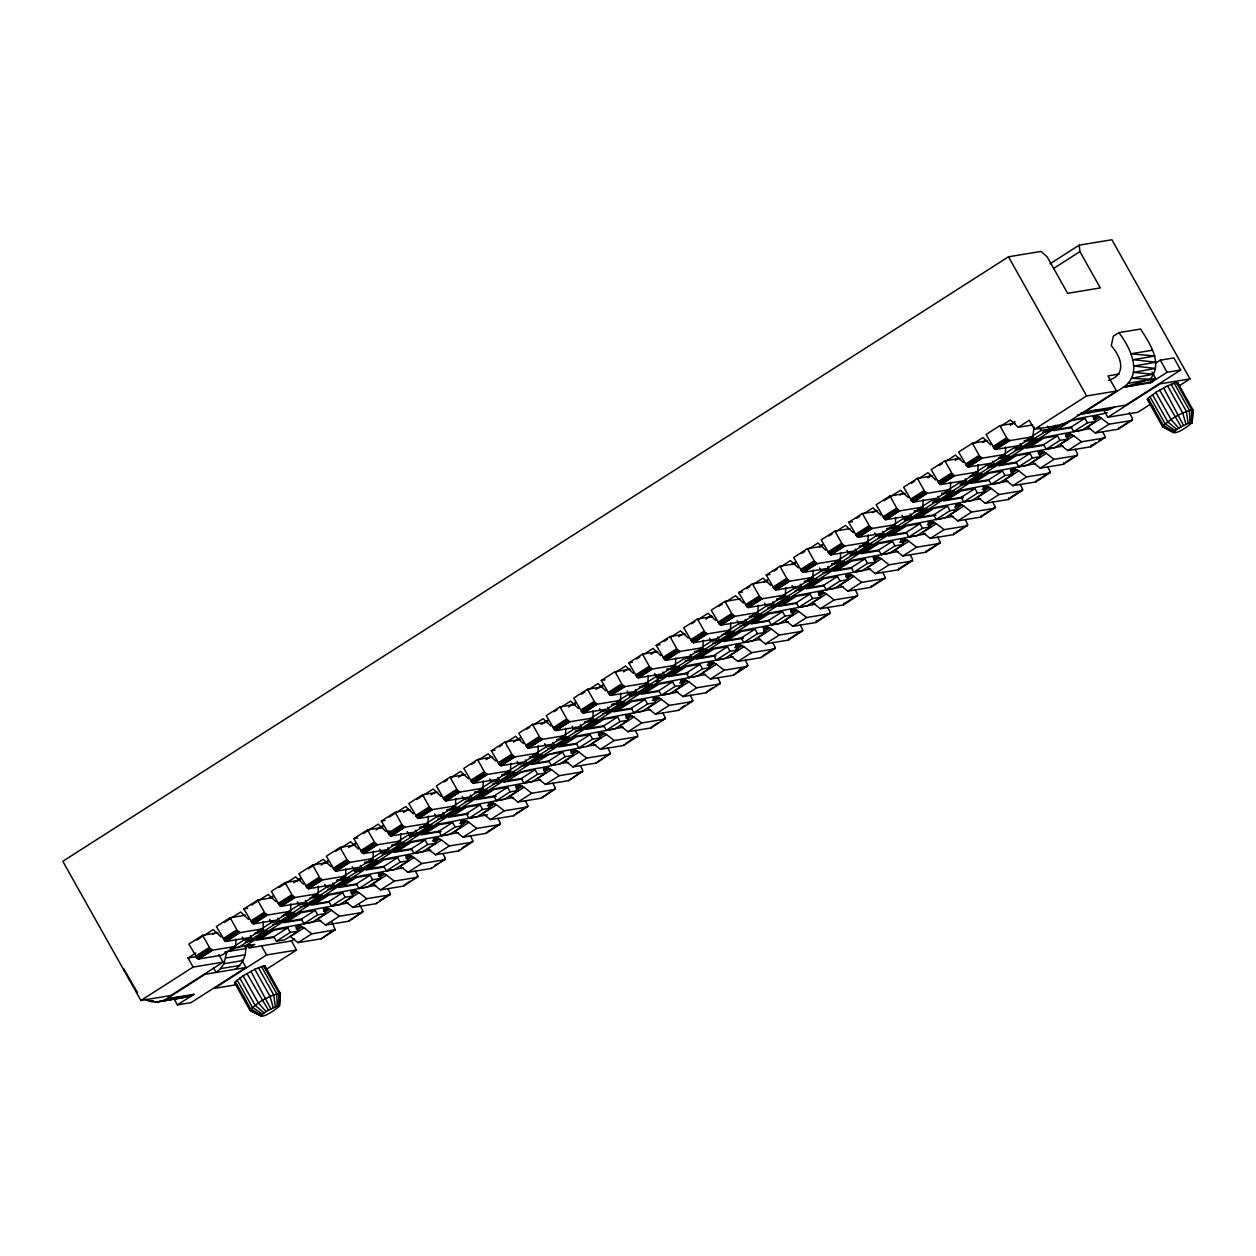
<?xml version="1.0" encoding="UTF-8"?>
<svg xmlns="http://www.w3.org/2000/svg" width="1256" height="1256" viewBox="0 0 1256 1256"><rect width="100%" height="100%" fill="white"/><g stroke="black" fill="none" stroke-linecap="round" stroke-linejoin="round"><path stroke-width="1.5" d="M339.277 916.252L331.553 910.255L317.815 919.047L325.54 925.044L339.277 916.252L362.419 912.437L362.466 909.988L359.53 904.65M376.627 902.609L376.156 903.661L353.03 907.476L345.306 901.478L359.043 892.686L366.768 898.684L389.909 894.869L390.239 893.157L387.869 888.589M404.118 885.04L403.647 886.077L380.521 889.892L372.796 883.894L386.534 875.118L394.258 881.115L417.4 877.3L417.73 875.589L415.359 871.02M431.609 867.472L431.138 868.508L408.012 872.323L400.287 866.326L414.025 857.534L421.749 863.531L444.891 859.716L445.221 858.021L442.85 853.452M459.099 849.888L458.628 850.94L435.502 854.755L427.778 848.758L441.515 839.966L449.255 845.963L472.382 842.148L472.711 840.437L470.341 835.868M486.59 832.32L486.119 833.356L462.993 837.171L455.269 831.174L469.006 822.397L476.746 828.395L499.872 824.58L500.202 822.868L497.831 818.3M514.081 814.752L513.61 815.788L490.484 819.603L482.759 813.605L496.497 804.813L504.237 810.811L527.363 807.011L527.693 805.3L525.322 800.731M531.728 793.243L523.988 787.245L510.25 796.037L517.974 802.035L531.728 793.243L554.854 789.427L555.183 787.732L552.813 783.163M559.218 775.674L551.494 769.677L537.741 778.453L545.465 784.451L559.218 775.674L582.344 771.859L582.674 770.148L580.303 765.579M586.709 758.106L578.985 752.093L565.231 760.885L572.956 766.882L586.709 758.106L609.835 754.291L610.165 752.58L607.794 748.011M624.044 744.447L623.573 745.499L600.447 749.314L592.722 743.317L606.475 734.525L614.2 740.522L637.326 736.707L637.655 735.011L635.285 730.442M651.534 726.879L651.063 727.93L627.937 731.746L620.213 725.748L633.966 716.956L641.69 722.954L664.817 719.139L665.146 717.427L662.775 712.859M679.025 709.31L678.554 710.346L655.428 714.162L647.704 708.164L661.457 699.388L669.181 705.385L692.307 701.57L692.637 699.859L690.266 695.29M706.516 691.742L706.045 692.778L682.919 696.593L675.194 690.596L688.947 681.804L696.672 687.801L719.798 683.986L720.128 682.291L717.757 677.722M734.006 674.158L733.551 675.21L710.409 679.025L702.685 673.028L716.438 664.236L724.163 670.233L747.289 666.418L747.618 664.707L745.248 660.138M761.497 656.59L761.042 657.626L737.9 661.441L730.176 655.444L743.929 646.667L751.653 652.665L774.779 648.85L775.109 647.138L772.738 642.57M779.144 635.081L771.42 629.083L757.666 637.875L765.391 643.873L779.144 635.081L802.27 631.266L802.6 629.57L800.229 625.001M816.353 620.778L816.023 622.489L792.881 626.304L785.157 620.307L798.91 611.515L806.635 617.512L829.761 613.697L830.09 611.986L827.72 607.433M843.844 603.21L843.514 604.921L820.372 608.72L812.648 602.723L826.401 593.947L834.125 599.944L857.251 596.129L857.581 594.418L855.226 589.849M861.616 582.36L853.892 576.363L840.138 585.155L847.863 591.152L861.616 582.36L884.742 578.561L885.072 576.849L882.717 572.281M889.107 564.792L881.382 558.794L867.629 567.586L875.353 573.584L889.107 564.792L912.233 560.977L912.562 559.281L910.207 554.712M916.597 547.224L908.873 541.226L895.12 550.002L902.844 556L916.597 547.224L939.723 543.408L940.053 541.697L937.698 537.128M944.088 529.655L936.364 523.658L922.611 532.434L930.351 538.432L944.088 529.655L967.214 525.84L967.544 524.129L965.189 519.56M971.579 512.071L963.854 506.074L950.101 514.866L957.841 520.863L971.579 512.071L994.705 508.256L995.035 506.56L992.68 501.992M999.07 494.503L991.345 488.505L977.592 497.298L985.332 503.295L999.07 494.503L1022.196 490.688L1022.525 488.976L1020.17 484.408M1026.56 476.935L1018.836 470.937L1005.083 479.714L1012.823 485.711L1026.56 476.935L1049.686 473.12L1050.016 471.408L1047.661 466.84M1054.051 459.351L1046.327 453.353L1032.589 462.145L1040.313 468.143L1054.051 459.351L1077.177 455.535L1077.507 453.84L1075.152 449.271M1091.26 445.048L1090.93 446.759L1067.804 450.574L1060.08 444.577L1073.817 435.785L1081.542 441.782L1104.668 437.967L1104.997 436.256L1102.642 431.687M1109.032 424.214L1101.308 418.217L1087.57 426.993L1095.295 432.99L1109.032 424.214L1132.158 420.399L1132.221 417.934L1129.285 412.612M261.264 1016.245L249.881 1010.075C257.982 1001.974 269.051 995.631 280.229 993.135L279.46 1006.072C260.353 1022.337 251.718 1016.23 278.534 1005.711L278.942 993.119L263.65 965.895L254.811 969.255L243.099 975.802L235.374 981.69L234.872 983.448M1173.967 432.818L1162.585 426.648C1170.686 418.546 1181.755 412.204 1192.933 409.707L1192.164 422.66C1173.073 438.909 1164.422 432.818 1191.237 422.283L1191.646 409.692L1176.354 382.468L1167.531 385.828L1155.818 392.374L1148.078 398.262L1147.309 399.424L1148.863 400.036M217.853 932.784L202.624 935.296L188.871 944.088L197.271 958.265L198.731 958.987L221.857 955.172L235.594 946.396L235.861 939.08M245.344 915.216L230.115 917.728L216.362 926.52L224.761 940.697L226.221 941.419L249.347 937.604L263.085 928.812L263.352 921.496M272.835 897.648L257.606 900.16L243.852 908.936L252.252 923.113L253.712 923.851L276.838 920.036L290.576 911.244L290.843 903.928M300.341 880.063L285.096 882.576L271.343 891.368L279.743 905.545L281.203 906.267L304.329 902.452L318.066 893.675L318.333 886.359M327.832 862.495L312.587 865.007L298.834 873.799L307.233 887.976L308.693 888.698L331.82 884.883L345.573 876.091L345.824 868.791M355.322 844.927L340.078 847.439L326.325 856.215L334.724 870.392L336.184 871.13L359.31 867.315L373.063 858.523L373.315 851.207M382.813 827.343L367.568 829.855L353.815 838.647L362.215 852.824L363.675 853.546L386.801 849.731L400.554 840.955L400.805 833.639M410.304 809.775L395.059 812.287L381.322 821.079L389.705 835.256L391.166 835.978L414.292 832.163L428.045 823.371L428.296 816.07M437.795 792.206L422.55 794.718L408.812 803.51L417.196 817.672L418.656 818.41L441.782 814.595L455.535 805.803L455.787 798.486M465.285 774.638L450.041 777.15L436.303 785.926L444.687 800.103L446.147 800.826L469.273 797.026L483.026 788.234L483.277 780.918M492.776 757.054L477.531 759.566L463.794 768.358L472.178 782.535L473.638 783.257L496.764 779.442L510.517 770.666L510.768 763.35M520.267 739.486L505.022 741.998L491.284 750.79L499.668 764.951L501.128 765.689L524.254 761.874L538.008 753.082L538.259 745.766M547.757 721.917L532.513 724.429L518.775 733.206L527.159 747.383L528.619 748.105L551.745 744.306L565.498 735.514L565.75 728.197M575.248 704.333L560.003 706.845L546.266 715.637L554.65 729.815L556.11 730.537L579.236 726.722L592.989 717.945L593.24 710.629M602.739 686.765L587.494 689.277L573.756 698.069L582.14 712.246L583.6 712.968L606.726 709.153L620.48 700.361L620.731 693.061M630.229 669.197L614.985 671.709L601.247 680.485L609.631 694.662L611.091 695.4L634.217 691.585L647.97 682.793L648.222 675.477M657.72 651.613L642.475 654.125L628.738 662.917L637.122 677.094L638.582 677.816L661.708 674.001L675.461 665.225L675.712 657.909M685.211 634.045L669.966 636.557L656.229 645.349L664.612 659.526L666.072 660.248L689.199 656.433L702.952 647.641L703.203 640.34M712.702 616.476L697.457 618.988L683.719 627.765L692.103 641.942L693.563 642.68L716.689 638.864L730.442 630.072L730.694 622.756M740.192 598.908L724.947 601.42L711.21 610.196L719.594 624.373L721.054 625.096L744.18 621.28L757.933 612.504L758.184 605.188M767.683 581.324L752.438 583.836L738.701 592.628L747.085 606.805L748.545 607.527L771.671 603.712L785.424 594.936L785.675 587.62M795.174 563.756L779.929 566.268L766.191 575.06L774.575 589.221L776.035 589.959L799.161 586.144L812.915 577.352L813.166 570.036M822.664 546.187L807.42 548.699L793.682 557.476L802.066 571.653L803.526 572.375L826.652 568.576L840.405 559.784L840.657 552.467M850.155 528.603L834.91 531.115L821.173 539.907L829.557 554.084L831.017 554.807L854.159 550.991L867.896 542.215L868.147 534.899M877.646 511.035L862.401 513.547L848.663 522.339L857.047 536.516L858.507 537.238L881.649 533.423L895.387 524.631L895.638 517.315M905.136 493.467L889.907 495.979L876.154 504.755L884.538 518.932L885.998 519.67L909.14 515.855L922.877 507.063L923.129 499.747M932.627 475.883L917.398 478.395L903.645 487.187L912.029 501.364L913.489 502.086L936.631 498.271L950.368 489.495L950.619 482.178M960.118 458.314L944.889 460.826L931.136 469.618L939.519 483.796L940.98 484.518L964.121 480.703L977.859 471.911L978.11 464.61M987.608 440.746L972.38 443.258L958.626 452.034L967.01 466.212L968.47 466.949L991.612 463.134L1005.35 454.342L1005.601 447.026M1015.099 423.162L999.87 425.674L986.117 434.466L994.517 448.643L995.961 449.365L1019.103 445.55L1032.84 436.774L1034.002 426.962M279.413 999.996L280.496 993.732L264.953 965.895L263.65 965.895M1191.708 423.35L1192.007 418.264M279.46 1006.072L280.229 993.135M1192.164 422.66L1192.933 409.707M213.52 967.889L216.063 972.427L220.554 968.627L223.976 963.682L226.802 951.734M235.108 969.287C242.722 964.168 246.945 954.544 245.454 945.485M335.211 929.848L311.786 933.836L304.062 927.839L290.324 936.615L298.049 942.612L321.175 938.797L335.211 929.848L332.039 922.234M1155.583 363.172L1160.293 360.158L1173.905 357.913L1180.687 370.018L1125.706 405.154L1084.901 411.89L1123.382 387.288L1150.151 379.296C1163.59 363.282 1149.491 343.155 1140.621 329.041L1118.861 332.636L1113.366 336.153L1111.262 345.714C1121.357 356.877 1127.182 374.649 1108.577 380.317M264.435 967.67L264.953 965.895M1177.139 384.242L1177.924 383.08L1176.354 382.468M1192.431 411.466L1193.2 410.304L1177.657 382.468M1180.687 370.018L1167.091 372.263L1150.59 382.797L1123.382 387.288C1143.4 373.707 1130.117 347.174 1118.861 332.636M1150.59 382.797L1155.599 378.401L1152.003 371.996M1178.568 386.22L1189.997 378.92L1111.905 239.755L1079.249 245.124L1079.925 251.624L1100.287 287.938L1067.631 293.323L1047.268 257.009L1041.146 251.404L1008.49 256.789L62.8 861.302L140.892 1000.467L170.832 995.537L223.066 962.143L218.811 954.591M1050 263.823L1079.249 245.124M1053.533 268.501L1079.925 251.624M196.69 940.147L201.635 936.976M204.932 934.872L213.19 929.597L221.025 936.929M224.18 922.579L240.681 912.029L248.515 919.345M251.671 904.995L268.172 894.46L276.006 901.777M279.162 887.427L295.662 876.876L303.497 884.208M308.301 868.807L323.153 859.308L330.987 866.624M335.792 851.223L350.644 841.74L358.478 849.056M363.282 833.654L378.135 824.172L385.969 831.488L389.596 830.891M389.125 817.138L405.625 806.587L413.46 813.904M416.615 799.554L433.116 789.019L440.95 796.335M444.106 781.986L447.403 779.882M450.7 777.778L460.607 771.451L468.441 778.767M471.597 764.417L474.894 762.314M478.191 760.194L488.097 753.867L495.932 761.183M499.087 746.849L502.384 744.73M505.681 742.626L515.588 736.299L523.422 743.615M526.578 729.265L529.875 727.161M533.172 725.057L543.079 718.73L550.913 726.047M554.069 711.697L557.366 709.593M560.678 707.473L570.569 701.146L578.404 708.478M581.559 694.128L584.856 692.009M588.169 689.905L598.06 683.578L605.894 690.894M615.66 672.337L625.551 666.01L633.385 673.326M636.541 658.976L639.838 656.872M643.15 654.753L653.042 648.426L660.876 655.758M664.032 641.408L667.344 639.288M670.641 637.185L680.532 630.857L688.382 638.174M691.522 623.824L694.835 621.72M698.132 619.616L708.023 613.289L715.873 620.605M719.013 606.255L722.326 604.152M725.623 602.048L735.514 595.721L743.364 603.037M746.504 588.687L749.816 586.583M753.113 584.464L763.004 578.137L770.854 585.453M773.994 571.119L777.307 568.999M780.604 566.896L790.495 560.569L798.345 567.885M801.501 553.535L804.798 551.431M808.095 549.327L817.986 543L825.836 550.316M828.991 535.967L832.288 533.863M835.585 531.743L845.476 525.416L853.326 532.748M856.482 518.398L859.779 516.279M863.076 514.175L872.967 507.848L880.817 515.164M883.973 500.814L900.458 490.28L908.308 497.596M911.463 483.246L914.76 481.142M918.058 479.023L927.948 472.696L935.798 480.028M938.954 465.678L942.251 463.558M945.548 461.454L955.439 455.127L963.289 462.444M973.039 443.886L982.93 437.559L990.78 444.875M1000.53 426.302L1010.421 419.991L1018.271 427.307L1032.777 424.905M212.814 934.354L216.111 932.25M269.443 898.166L272.74 896.046M293.637 882.701L300.231 878.478M321.128 865.117L327.722 860.91M348.619 847.549L355.213 843.326M376.109 829.981L382.703 825.757M403.6 812.397L408.545 809.241M431.091 794.828L436.036 791.673M458.581 777.26L463.527 774.089M486.072 759.676L491.018 756.52M513.563 742.108L520.157 737.884M541.053 724.539L547.647 720.316M568.544 706.955L575.138 702.748M596.035 689.387L602.629 685.179M623.525 671.819L628.471 668.647M651.016 654.25L655.962 651.079M678.507 636.666L683.452 633.511M705.998 619.098L710.943 615.927M764.276 581.842L767.589 579.738M791.767 564.274L795.079 562.154M819.257 546.69L822.57 544.586M872.59 512.605L875.903 510.501M900.081 495.037L903.394 492.917M927.587 477.453L930.884 475.349M955.078 459.884L958.375 457.781M982.569 442.316L985.866 440.197M1010.06 424.732L1015.005 421.576M297.17 880.911L300.215 878.949M324.66 863.343L327.706 861.38M352.151 845.759L355.197 843.812M379.642 828.191L382.688 826.244M544.586 722.75L547.647 720.803M572.077 705.181L575.138 703.219M599.567 687.597L602.629 685.65M792.002 564.588L795.064 562.641M819.493 547.019L822.554 545.073M927.933 477.704L930.994 475.757M955.423 460.136L958.485 458.173M982.914 442.552L985.976 440.605M1010.405 424.983L1013.466 423.036M223.066 962.143L193.126 967.089L188.039 958.014L195.889 952.99M1018.271 427.307L1029.261 420.273L1034.363 429.348L1064.287 424.418L1116.521 391.024L1108.028 375.905L1119.394 374.021M195.669 956.193L209.407 947.401L202.624 935.296M223.16 938.609L236.897 929.832L230.115 917.728M250.651 921.04L264.388 912.248L257.606 900.16M278.141 903.472L291.879 894.68L285.096 882.576M305.632 885.904L319.369 877.112L312.587 865.007M333.123 868.32L346.876 859.544L340.078 847.439M360.613 850.752L374.366 841.96L367.568 829.855M388.104 833.183L401.857 824.391L395.059 812.287M415.595 815.599L429.348 806.823L422.55 794.718M443.085 798.031L456.839 789.239L450.041 777.15M470.576 780.463L484.329 771.671L477.531 759.566M498.067 762.879L511.82 754.102L505.022 741.998M525.558 745.31L539.311 736.518L532.513 724.429M553.048 727.742L566.801 718.95L560.003 706.845M580.539 710.158L594.292 701.382L587.494 689.277M608.03 692.59L621.783 683.814L614.985 671.709M635.52 675.022L649.274 666.23L642.475 654.125M663.011 657.453L676.764 648.661L669.966 636.557M690.502 639.869L704.255 631.093L697.457 618.988M717.992 622.301L731.746 613.509L724.947 601.42M745.483 604.733L759.236 595.941L752.438 583.836M772.974 587.149L786.727 578.372L779.929 566.268M800.465 569.58L814.218 560.788L807.42 548.699M827.955 552.012L841.708 543.22L834.91 531.115M855.462 534.428L869.199 525.652L862.401 513.547M882.952 516.86L896.69 508.068L889.907 495.979M910.443 499.291L924.181 490.499L917.398 478.395M937.934 481.723L951.671 472.931L944.889 460.826M965.424 464.139L979.162 455.363L972.38 443.258M992.915 446.571L1006.653 437.779L999.87 425.674M196.156 956.962L209.893 948.17L212.468 950.195L235.594 946.396M223.647 939.394L237.384 930.602L239.959 932.627L263.085 928.812M251.137 921.826L264.875 913.034L267.45 915.059L290.576 911.244M278.628 904.242L292.365 895.465L294.94 897.49L318.066 893.675M306.119 886.673L319.856 877.881L322.431 879.907L345.573 876.091M333.609 869.105L347.347 860.313L349.922 862.338L373.063 858.523M361.1 851.521L374.838 842.745L377.412 844.77L400.554 840.955M388.591 833.953L402.344 825.161L404.903 827.186L428.045 823.371M416.081 816.384L429.835 807.592L432.394 809.618L455.535 805.803M443.572 798.8L457.325 790.024L459.884 792.049L483.026 788.234M471.063 781.232L484.816 772.44L487.375 774.465L510.517 770.666M498.554 763.664L512.307 754.872L514.866 756.897L538.008 753.082M526.044 746.08L539.797 737.303L542.372 739.329L565.498 735.514M553.535 728.511L567.288 719.735L569.863 721.76L592.989 717.945M581.026 710.943L594.779 702.151L597.354 704.176L620.48 700.361M608.516 693.375L622.27 684.583L624.844 686.608L647.97 682.793M636.007 675.791L649.76 667.015L652.335 669.04L675.461 665.225M663.498 658.223L677.251 649.43L679.826 651.456L702.952 647.641M690.988 640.654L704.742 631.862L707.316 633.888L730.442 630.072M718.479 623.07L732.232 614.294L734.807 616.319L757.933 612.504M745.97 605.502L759.723 596.71L762.298 598.735L785.424 594.936M773.461 587.934L787.214 579.142L789.788 581.167L812.915 577.352M800.951 570.35L814.704 561.573L817.279 563.599L840.405 559.784M828.442 552.781L842.195 543.989L844.77 546.015L867.896 542.215M855.933 535.213L869.686 526.421L872.261 528.446L895.387 524.631M883.423 517.645L897.177 508.853L899.751 510.878L922.877 507.063M910.93 500.061L924.667 491.284L927.242 493.31L950.368 489.495M938.42 482.492L952.158 473.7L954.733 475.726L977.859 471.911M965.911 464.924L979.649 456.132L982.223 458.157L1005.35 454.342M993.402 447.34L1007.139 438.564L1009.714 440.589L1032.84 436.774M196.705 957.669L210.443 948.892M224.196 940.1L237.934 931.308M251.687 922.532L265.424 913.74M279.177 904.948L292.915 896.172M306.668 887.38L320.406 878.588M334.159 869.811L347.896 861.019M361.649 852.227L375.387 843.451M389.14 834.659L402.878 825.867M416.631 817.091L430.368 808.299M444.122 799.507L457.859 790.731M471.612 781.939L485.35 773.147M499.103 764.37L512.841 755.578M526.594 746.802L540.331 738.01M554.084 729.218L567.822 720.442M581.575 711.65L595.313 702.858M609.066 694.081L622.803 685.289M636.557 676.497L650.294 667.721M664.047 658.929L677.8 650.137M691.538 641.361L705.291 632.569M719.029 623.777L732.782 615M746.519 606.208L760.273 597.416M774.01 588.64L787.763 579.848M801.501 571.056L815.254 562.28M828.991 553.488L842.745 544.712M856.482 535.92L870.235 527.128M883.973 518.351L897.726 509.559M911.463 500.767L925.217 491.991M938.954 483.199L952.707 474.407M966.445 465.631L980.198 456.839M993.936 448.047L1007.689 439.27M197.271 958.265L211.008 949.473M224.761 940.697L238.499 931.905M252.252 923.113L265.989 914.337M279.743 905.545L293.48 896.753M307.233 887.976L320.971 879.184M334.724 870.392L348.462 861.616M362.215 852.824L375.952 844.032M389.705 835.256L403.443 826.464M417.196 817.672L430.934 808.895M444.687 800.103L458.424 791.311M472.178 782.535L485.915 773.743M499.668 764.951L513.421 756.175M527.159 747.383L540.912 738.606M554.65 729.815L568.403 721.023M582.14 712.246L595.894 703.454M609.631 694.662L623.384 685.886M637.122 677.094L650.875 668.302M664.612 659.526L678.366 650.734M692.103 641.942L705.856 633.165M719.594 624.373L733.347 615.581M747.085 606.805L760.838 598.013M774.575 589.221L788.328 580.445M802.066 571.653L815.819 562.861M829.557 554.084L843.31 545.292M857.047 536.516L870.8 527.724M884.538 518.932L898.291 510.156M912.029 501.364L925.782 492.572M939.519 483.796L953.273 475.004M967.01 466.212L980.763 457.435M994.517 448.643L1008.254 439.851M197.82 958.689L211.558 949.913M225.311 941.121L239.048 932.345M252.801 923.553L266.539 914.76M280.292 905.984L294.03 897.192M307.783 888.4L321.52 879.624M335.274 870.832L349.011 862.04M362.764 853.264L376.517 844.472M390.255 835.68L404.008 826.903M417.746 818.111L431.499 809.319M445.236 800.543L458.99 791.751M472.727 782.959L486.48 774.183M500.218 765.391L513.971 756.599M527.708 747.822L541.462 739.03M555.199 730.254L568.952 721.462M582.69 712.67L596.443 703.894M610.18 695.102L623.934 686.31M637.671 677.534L651.424 668.741M665.162 659.95L678.915 651.173M692.653 642.381L706.406 633.589M720.143 624.813L733.897 616.021M747.634 607.229L761.387 598.453M775.125 589.661L788.878 580.869M802.615 572.092L816.369 563.3M830.106 554.508L843.859 545.732M857.613 536.94L871.35 528.164M885.103 519.372L898.841 510.58M912.594 501.803L926.331 493.011M940.085 484.219L953.822 475.443M967.575 466.651L981.313 457.859M995.066 449.083L1008.803 440.291M198.322 958.94L212.06 950.164M225.813 941.372L239.551 932.58M253.304 923.804L267.041 915.012M280.795 906.22L294.532 897.443M308.285 888.651L322.023 879.859M335.776 871.083L349.513 862.291M363.267 853.499L377.004 844.723M390.757 835.931L404.495 827.139M418.248 818.363L431.986 809.571M445.739 800.794L459.476 792.002M473.229 783.21L486.967 774.434M500.72 765.642L514.458 756.85M528.211 748.074L541.948 739.282M555.702 730.49L569.439 721.713M583.192 712.921L596.93 704.129M610.683 695.353L624.42 686.561M638.174 677.769L651.927 668.993M665.664 660.201L679.418 651.409M693.155 642.632L706.908 633.84M720.646 625.048L734.399 616.272M748.136 607.48L761.89 598.704M775.627 589.912L789.38 581.12M803.118 572.344L816.871 563.552M830.608 554.76L844.362 545.983M858.099 537.191L871.852 528.399M885.59 519.623L899.343 510.831M913.081 502.039L926.834 493.263M940.571 484.471L954.325 475.679M968.062 466.902L981.815 458.11M995.553 449.318L1009.306 440.542M198.731 958.987L212.468 950.195M226.221 941.419L239.959 932.627M253.712 923.851L267.45 915.059M281.203 906.267L294.94 897.49M308.693 888.698L322.431 879.907M336.184 871.13L349.922 862.338M363.675 853.546L377.412 844.77M391.166 835.978L404.903 827.186M418.656 818.41L432.394 809.618M446.147 800.826L459.884 792.049M473.638 783.257L487.375 774.465M501.128 765.689L514.866 756.897M528.619 748.105L542.372 739.329M556.11 730.537L569.863 721.76M583.6 712.968L597.354 704.176M611.091 695.4L624.844 686.608M638.582 677.816L652.335 669.04M666.072 660.248L679.826 651.456M693.563 642.68L707.316 633.888M721.054 625.096L734.807 616.319M748.545 607.527L762.298 598.735M776.035 589.959L789.788 581.167M803.526 572.375L817.279 563.599M831.017 554.807L844.77 546.015M858.507 537.238L872.261 528.446M885.998 519.67L899.751 510.878M913.489 502.086L927.242 493.31M940.98 484.518L954.733 475.726M968.47 466.949L982.223 458.157M995.961 449.365L1009.714 440.589M140.892 1000.467L193.126 967.089M1034.363 429.348L1086.597 395.954L1116.521 391.024M252.095 938.719L243.931 940.053L230.193 948.845L238.357 947.495L252.095 938.719L250.399 935.689M279.586 921.135L271.437 922.485L257.684 931.277L265.848 929.927L279.586 921.135L277.89 918.12M307.076 903.566L298.928 904.917L285.175 913.693L293.339 912.358L307.076 903.566L305.381 900.536M334.583 885.998L326.419 887.333L312.666 896.125L320.829 894.774L334.583 885.998L332.871 882.968M343.218 876.594L353.909 869.764L362.073 868.414L360.362 865.4M370.708 859.025L381.4 852.196L389.564 850.846L387.853 847.816M398.199 841.457L408.891 834.612L417.055 833.278L415.344 830.247M425.69 823.873L436.382 817.044L444.546 815.693L442.834 812.679M453.18 806.305L463.872 799.475L472.036 798.125L470.341 795.095M480.671 788.737L491.363 781.907L499.527 780.557L497.831 777.527M527.018 762.989L518.854 764.323L505.1 773.115L513.264 771.765L527.018 762.989L525.322 759.959M554.508 745.405L546.344 746.755L532.591 755.547L540.755 754.197L554.508 745.405L552.813 742.39M581.999 727.836L573.835 729.187L560.082 737.963L568.246 736.628L581.999 727.836L580.303 724.806M590.634 718.448L601.326 711.603L609.49 710.268L607.794 707.238M618.125 700.864L628.816 694.034L636.98 692.684L635.285 689.67M645.615 683.295L656.307 676.466L664.471 675.116L662.775 672.086M673.106 665.727L683.798 658.882L691.962 657.547L690.266 654.517M700.597 648.143L711.288 641.314L719.452 639.963L717.757 636.949M728.087 630.575L738.779 623.745L746.943 622.395L745.248 619.365M755.578 613.006L766.27 606.161L774.434 604.827L772.738 601.797M801.925 587.243L793.761 588.593L780.023 597.385L788.171 596.035L801.925 587.243L800.229 584.228M829.415 569.675L821.251 571.025L807.514 579.817L815.678 578.466L829.415 569.675L827.72 566.644M838.05 560.286L848.742 553.456L856.906 552.106L855.21 549.076M865.541 542.718L876.233 535.872L884.397 534.538L882.701 531.508M893.032 525.134L903.723 518.304L911.887 516.954L910.192 513.94M919 508.539L931.214 500.736L939.378 499.386L937.683 496.356M946.49 490.97L958.705 483.152L966.869 481.817L965.173 478.787M973.981 473.402L986.196 465.584L994.36 464.233L992.664 461.219M1001.472 455.818L1013.686 448.015L1021.85 446.665L1020.155 443.635M1028.962 438.25L1041.177 430.431L1049.341 429.097L1047.645 426.067M230.209 951.059L235.704 947.542M362.073 868.414L348.32 877.206L341.789 878.289M389.564 850.846L375.811 859.638L369.28 860.705M417.055 833.278L403.302 842.054L396.77 843.137M444.546 815.693L430.792 824.486L424.261 825.569M472.036 798.125L458.283 806.917L451.752 807.985M499.527 780.557L485.774 789.333L479.243 790.417M609.49 710.268L595.736 719.044L589.205 720.128M636.98 692.684L623.227 701.476L616.696 702.559M664.471 675.116L650.718 683.908L644.187 684.975M691.962 657.547L678.209 666.324L671.677 667.407M719.452 639.963L705.699 648.755L699.168 649.839M746.943 622.395L733.19 631.187L726.659 632.255M774.434 604.827L760.681 613.603L752.517 614.953M856.906 552.106L843.168 560.898L835.005 562.233M884.397 534.538L870.659 543.314L862.495 544.664M911.887 516.954L898.15 525.746L889.986 527.096M939.378 499.386L925.641 508.178L917.477 509.512M966.869 481.817L953.131 490.594L944.967 491.944M994.36 464.233L980.622 473.025L972.458 474.375M1021.85 446.665L1008.113 455.457L999.949 456.791M1049.341 429.097L1035.603 437.873L1027.439 439.223M276.901 923.144L290.654 914.352L282.145 915.765M304.392 905.576L318.145 896.784L309.635 898.181M331.882 887.992L345.636 879.216L337.126 880.613M441.861 817.703L455.598 808.927L447.089 810.324M469.351 800.135L483.089 791.343L474.58 792.74M496.842 782.567L510.58 773.775L502.07 775.172M524.333 764.983L538.07 756.206L529.561 757.604M551.824 747.414L565.561 738.622L557.067 740.035M579.314 729.846L593.052 721.054L584.558 722.451M606.805 712.262L620.543 703.486L612.049 704.883M689.277 659.541L703.015 650.765L694.521 652.162M716.768 641.973L730.505 633.181L722.012 634.594M744.259 624.405L757.996 615.613L749.502 617.01M771.749 606.836L785.487 598.044L776.993 599.442M799.24 589.252L812.977 580.476L804.484 581.873M826.731 571.684L840.468 562.892L831.974 564.305M1055.825 425.235L1046.656 431.091L1043.249 431.656M1057.897 425.203L1048.006 431.53L1042.558 432.425M245.234 945.972L1062.293 423.68M245.046 948.186L249.944 945.062M144.079 998.897C150.971 1003.01 159.842 1003.073 166.687 998.834L205.183 974.232L246.003 967.497L241.749 959.929M247.558 944.889L249.269 947.919L254.764 944.402L237.619 947.228M287.655 927.886L274.044 930.131L260.306 938.923L273.902 936.678L287.655 927.886L290.199 932.439L298.363 931.088L295.819 926.551L300.749 926.033L304.062 927.839M315.146 910.317L301.534 912.562L287.797 921.355L301.393 919.109L315.146 910.317L317.69 914.855L325.854 913.505L323.31 908.967L328.256 908.465L331.553 910.255M342.637 892.749L329.025 894.994L315.287 903.77L328.884 901.541L342.637 892.749L345.18 897.286L353.344 895.936L350.801 891.399L355.746 890.897L359.043 892.686M370.127 875.181L356.516 877.41L342.778 886.202L356.374 883.957L370.127 875.181L372.671 879.718L380.835 878.368L378.291 873.831L383.237 873.312L386.534 875.118M397.618 857.597L384.006 859.842L370.269 868.634L383.865 866.389L397.618 857.597L400.162 862.134L408.326 860.8L405.782 856.262L410.728 855.744L414.025 857.534M425.109 840.029L411.497 842.274L397.76 851.05L411.356 848.821L425.109 840.029L427.652 844.566L435.816 843.216L433.273 838.678L438.218 838.176L441.515 839.966M452.6 822.46L438.988 824.705L425.25 833.482L438.846 831.237L452.6 822.46L455.143 826.998L463.307 825.647L460.764 821.11L465.709 820.592L469.006 822.397M480.09 804.876L466.478 807.121L452.741 815.913L466.337 813.668L480.09 804.876L482.634 809.413L490.798 808.079L488.254 803.542L493.2 803.024L496.497 804.813M507.581 787.308L493.969 789.553L480.232 798.345L493.828 796.1L507.581 787.308L510.124 791.845L518.288 790.495L515.745 785.958L520.69 785.455L523.988 787.245M535.072 769.74L521.46 771.985L507.722 780.761L521.319 778.516L535.072 769.74L537.615 774.277L545.779 772.927L543.236 768.389L548.181 767.871L551.494 769.677M562.562 752.156L548.951 754.401L535.213 763.193L548.809 760.948L562.562 752.156L565.106 756.693L573.27 755.358L570.726 750.821L575.672 750.303L578.985 752.093M590.053 734.587L576.441 736.832L562.704 745.624L576.316 743.379L590.053 734.587L592.596 739.125L600.76 737.774L598.217 733.237L603.163 732.735L606.475 734.525M617.544 717.019L603.932 719.264L590.194 728.04L603.806 725.795L617.544 717.019L620.087 721.556L628.251 720.206L625.708 715.669L630.653 715.151L633.966 716.956M645.035 699.451L631.423 701.68L617.685 710.472L631.297 708.227L645.035 699.451L647.578 703.988L655.742 702.638L653.199 698.101L658.144 697.582L661.457 699.388M672.525 681.867L658.929 684.112L645.176 692.904L658.788 690.659L672.525 681.867L675.069 686.404L683.233 685.07L680.689 680.517L685.635 680.014L688.947 681.804M700.016 664.298L686.42 666.543L672.667 675.32L686.278 673.09L700.016 664.298L702.559 668.836L710.723 667.486L708.18 662.948L713.125 662.446L716.438 664.236M727.507 646.73L713.91 648.96L700.157 657.751L713.769 655.506L727.507 646.73L730.05 651.267L738.214 649.917L735.671 645.38L740.616 644.862L743.929 646.667M754.997 629.146L741.401 631.391L727.648 640.183L741.26 637.938L754.997 629.146L757.541 633.683L765.705 632.349L763.161 627.812L768.107 627.293L771.42 629.083M782.488 611.578L768.892 613.823L755.139 622.615L768.75 620.37L782.488 611.578L785.031 616.115L793.195 614.765L790.652 610.228L795.598 609.725L798.91 611.515M809.979 594.01L796.383 596.255L782.629 605.031L796.241 602.786L809.979 594.01L812.522 598.547L820.686 597.197L818.143 592.659L823.088 592.141L826.401 593.947M837.469 576.425L823.873 578.671L810.12 587.463L823.732 585.217L837.469 576.425L840.013 580.963L848.177 579.628L845.633 575.091L850.579 574.573L853.892 576.363M864.96 558.857L851.364 561.102L837.611 569.894L851.223 567.649L864.96 558.857L867.519 563.395L875.668 562.044L873.124 557.507L878.07 557.005L881.382 558.794M892.451 541.289L878.855 543.534L865.101 552.31L878.713 550.065L892.451 541.289L895.01 545.826L903.174 544.476L900.615 539.939L905.56 539.421L908.873 541.226M919.942 523.705L906.345 525.95L892.592 534.742L906.204 532.497L919.942 523.705L922.501 528.258L930.665 526.908L928.106 522.37L933.051 521.852L936.364 523.658M947.432 506.137L933.836 508.382L920.083 517.174L933.695 514.929L947.432 506.137L949.991 510.674L958.155 509.324L955.596 504.786L960.542 504.284L963.854 506.074M974.923 488.568L961.327 490.813L947.573 499.59L961.185 497.36L974.923 488.568L977.482 493.106L985.646 491.755L983.087 487.218L988.032 486.716L991.345 488.505M1002.414 471L988.817 473.229L975.064 482.021L988.676 479.776L1002.414 471L1004.973 475.537L1013.137 474.187L1010.578 469.65L1015.523 469.132L1018.836 470.937M1029.904 453.416L1016.308 455.661L1002.555 464.453L1016.167 462.208L1029.904 453.416L1032.463 457.953L1040.627 456.619L1038.068 452.082L1043.014 451.563L1046.327 453.353M1057.411 435.848L1043.799 438.093L1030.046 446.869L1043.658 444.64L1057.411 435.848L1059.954 440.385L1068.118 439.035L1065.559 434.498L1070.505 433.995L1073.817 435.785M1084.901 418.279L1071.29 420.525L1057.536 429.301L1071.148 427.056L1084.901 418.279L1087.445 422.817L1095.609 421.466L1093.05 416.929L1097.995 416.411L1101.308 418.217M296.385 927.901L299.446 925.955M323.875 910.333L326.937 908.371M351.366 892.749L354.428 890.802M378.857 875.181L381.918 873.234M406.347 857.613L409.409 855.65M432.315 841.018L436.9 838.082M459.806 823.434L464.39 820.513M487.297 805.865L491.881 802.945M516.31 787.324L519.372 785.361M543.801 769.74L546.862 767.793M571.292 752.171L574.353 750.225M598.798 734.603L601.844 732.64M626.289 717.019L629.335 715.072M652.241 700.424L656.825 697.504M679.731 682.856L684.316 679.92M707.222 665.288L711.807 662.352M734.713 647.704L739.297 644.783M763.742 629.162L766.788 627.199M791.233 611.594L794.279 609.631M818.724 594.01L821.769 592.063M846.214 576.441L849.26 574.494M873.705 558.873L876.751 556.91M899.673 542.278L904.242 539.342M927.163 524.694L931.732 521.774M954.654 507.126L959.223 504.19M982.145 489.557L986.714 486.622M1011.159 471L1014.204 469.053M1038.649 453.432L1041.711 451.469M1066.14 435.848L1069.201 433.901M1093.631 418.279L1096.692 416.333M273.902 936.678L276.446 941.215L290.199 932.439M301.393 919.109L303.936 923.647L317.69 914.855M328.884 901.541L331.427 906.078L345.18 897.286M356.374 883.957L358.933 888.494L372.671 879.718M383.865 866.389L386.424 870.926L400.162 862.134M411.356 848.821L413.915 853.358L427.652 844.566M438.846 831.237L441.405 835.774L455.143 826.998M466.337 813.668L468.896 818.206L482.634 809.413M493.828 796.1L496.387 800.637L510.124 791.845M521.319 778.516L523.878 783.053L537.615 774.277M548.809 760.948L551.368 765.485L565.106 756.693M576.316 743.379L578.859 747.917L592.596 739.125M603.806 725.795L606.35 730.348L620.087 721.556M631.297 708.227L633.84 712.764L647.578 703.988M658.788 690.659L661.331 695.196L675.069 686.404M686.278 673.09L688.822 677.628L702.559 668.836M713.769 655.506L716.312 660.044L730.05 651.267M741.26 637.938L743.803 642.475L757.541 633.683M768.75 620.37L771.294 624.907L785.031 616.115M796.241 602.786L798.785 607.323L812.522 598.547M823.732 585.217L826.275 589.755L840.013 580.963M851.223 567.649L853.766 572.187L867.519 563.395M878.713 550.065L881.257 554.603L895.01 545.826M906.204 532.497L908.747 537.034L922.501 528.258M933.695 514.929L936.238 519.466L949.991 510.674M961.185 497.36L963.729 501.898L977.482 493.106M988.676 479.776L991.22 484.314L1004.973 475.537M1016.167 462.208L1018.71 466.745L1032.463 457.953M1043.658 444.64L1046.201 449.177L1059.954 440.385M1071.148 427.056L1073.692 431.593L1087.445 422.817M174.019 998.834L177.41 1004.894L193.895 994.344L166.687 998.834L182.465 997.876L193.895 994.344M296.18 928.969L300.749 926.033M323.671 911.385L328.256 908.465M351.162 893.817L355.746 890.897M378.653 876.248L383.237 873.312M406.143 858.664L410.728 855.744M433.634 841.096L438.218 838.176M461.125 823.528L465.709 820.592M488.615 805.96L493.2 803.024M516.106 788.375L520.69 785.455M543.597 770.807L548.181 767.871M571.087 753.239L575.672 750.303M598.578 735.655L603.163 732.735M626.069 718.087L630.653 715.151M653.56 700.518L658.144 697.582M681.05 682.934L685.635 680.014M708.541 665.366L713.125 662.446M736.032 647.798L740.616 644.862M763.522 630.229L768.107 627.293M791.013 612.645L795.598 609.725M818.504 595.077L823.088 592.141M845.995 577.509L850.579 574.573M873.485 559.925L878.07 557.005M900.976 542.356L905.56 539.421M928.467 524.788L933.051 521.852M955.957 507.204L960.542 504.284M983.448 489.636L988.032 486.716M1010.939 472.068L1015.523 469.132M1038.429 454.484L1043.014 451.563M1065.92 436.915L1070.505 433.995M1093.411 419.347L1097.995 416.411M297.735 929.597L302.319 926.677M325.226 912.029L329.81 909.093M352.716 894.46L357.301 891.525M380.207 876.876L384.791 873.956M407.698 859.308L412.282 856.388M435.188 841.74L439.773 838.804M461.156 825.145L467.263 821.236M488.647 807.561L494.754 803.667M516.138 789.993L522.245 786.083M545.167 771.451L549.736 768.515M572.658 753.867L577.226 750.947M600.148 736.299L604.717 733.363M627.639 718.73L632.223 715.794M655.13 701.146L659.714 698.226M681.082 684.551L687.205 680.642M708.572 666.983L714.695 663.074M736.079 649.415L742.186 645.505M763.57 631.831L769.677 627.937M792.583 613.289L797.168 610.353M820.074 595.705L824.658 592.785M847.565 578.137L852.149 575.217M875.055 560.569L879.64 557.633M902.546 543L907.13 540.064M928.514 526.39L934.621 522.496M954.466 509.795L962.112 504.912M983.495 491.253L989.602 487.344M1010.986 473.685L1017.093 469.775M1039.999 455.127L1044.584 452.207M1067.49 437.559L1072.075 434.623M1094.981 419.975L1099.565 417.055M298.363 931.088L284.61 939.865L276.446 941.215M325.854 913.505L312.1 922.297L303.936 923.647M353.344 895.936L339.591 904.728L331.427 906.078M380.835 878.368L367.082 887.16L358.933 888.494M408.326 860.8L394.572 869.576L386.424 870.926M435.816 843.216L422.079 852.008L413.915 853.358M463.307 825.647L449.57 834.439L441.405 835.774M490.798 808.079L477.06 816.855L468.896 818.206M518.288 790.495L504.551 799.287L496.387 800.637M545.779 772.927L532.042 781.719L523.878 783.053M573.27 755.358L559.532 764.135L551.368 765.485M600.76 737.774L587.023 746.566L578.859 747.917M628.251 720.206L614.514 728.998L606.35 730.348M655.742 702.638L642.004 711.414L633.84 712.764M683.233 685.07L669.495 693.846L661.331 695.196M710.723 667.486L696.986 676.278L688.822 677.628M738.214 649.917L724.476 658.709L716.312 660.044M765.705 632.349L751.967 641.125L743.803 642.475M793.195 614.765L779.458 623.557L771.294 624.907M820.686 597.197L806.949 605.989L798.785 607.323M848.177 579.628L834.439 588.405L826.275 589.755M875.668 562.044L861.93 570.836L853.766 572.187M903.174 544.476L889.421 553.268L881.257 554.603M930.665 526.908L916.911 535.684L908.747 537.034M958.155 509.324L944.402 518.116L936.238 519.466M985.646 491.755L971.893 500.547L963.729 501.898M1013.137 474.187L999.383 482.979L991.22 484.314M1040.627 456.619L1026.874 465.395L1018.71 466.745M1068.118 439.035L1054.365 447.827L1046.201 449.177M1095.609 421.466L1081.856 430.259L1073.692 431.593M246.003 967.497L191.006 1002.649L177.41 1004.894M249.269 947.919L291.439 940.964L296.526 950.038L266.602 954.968L214.368 988.362L236.819 984.657M1103.584 409.676L1107.823 417.243L1160.057 383.849L1189.997 378.92M291.439 940.964L294.579 938.954M298.049 942.612L311.786 933.836M353.03 907.476L366.768 898.684M380.521 889.892L394.258 881.115M408.012 872.323L421.749 863.531M435.502 854.755L449.255 845.963M462.993 837.171L476.746 828.395M490.484 819.603L504.237 810.811M600.447 749.314L614.2 740.522M627.937 731.746L641.69 722.954M655.428 714.162L669.181 705.385M682.919 696.593L696.672 687.801M710.409 679.025L724.163 670.233M737.9 661.441L751.653 652.665M792.881 626.304L806.635 617.512M820.372 608.72L834.125 599.944M1067.804 450.574L1081.542 441.782M265.518 969.868L296.526 950.038M1150.826 403.961L1137.763 412.298L1107.823 417.243M738.45 670.563L741.511 668.616M333.861 929.942L321.175 938.797M362.874 911.401L348.666 921.229L325.54 925.044M379.673 900.662L390.365 893.832M405.641 884.067L410.225 881.131M413.271 879.184L417.856 876.248M434.655 865.51L437.716 863.563M440.762 861.6L445.346 858.68M462.145 847.941L472.837 841.112M488.113 831.346L500.328 823.528M515.604 813.762L527.818 805.96M555.309 788.391L541.101 798.219L517.974 802.035M581.277 771.796L568.591 780.651L545.465 784.451M608.768 754.212L596.082 763.067L572.956 766.882M625.567 743.474L636.258 736.644M653.057 725.905L657.642 722.969M660.703 721.023L665.288 718.087M680.548 708.337L685.132 705.401M688.194 703.454L692.778 700.518M708.039 690.753L712.623 687.833M715.685 685.87L720.269 682.95M735.529 673.185L747.76 665.382M763.02 655.616L775.25 647.798M790.511 638.032L802.741 630.229M816.478 621.437L828.693 613.635M843.969 603.869L856.184 596.066M872.998 585.327L883.675 578.482M900.489 567.743L911.181 560.914M927.98 550.175L940.195 542.356M955.471 532.607L967.685 524.788M982.961 515.023L995.176 507.22M1010.452 497.455L1022.667 489.652M1037.943 479.886L1050.157 472.068M1065.433 462.302L1076.125 455.473M1091.386 445.707L1095.97 442.787M1099.031 440.825L1103.616 437.904M1120.415 427.166L1131.107 420.32M348.666 921.229L362.858 911.919M376.156 903.661L390.365 894.351M403.647 886.077L417.856 876.782M431.138 868.508L445.346 859.198M458.628 850.94L472.837 841.63M486.119 833.356L500.328 824.062M513.61 815.788L527.818 806.493M541.101 798.219L555.309 788.909M568.591 780.651L582.8 771.341M596.082 763.067L610.29 753.773M623.573 745.499L637.781 736.189M651.063 727.93L665.272 718.62M678.554 710.346L692.763 701.052M706.045 692.778L720.253 683.468M733.551 675.21L747.744 665.9M761.042 657.626L775.235 648.332M765.391 643.873L788.533 640.058L802.725 630.763M816.023 622.489L830.216 613.179M843.514 604.921L857.707 595.611M847.863 591.152L871.005 587.337L885.197 578.043M875.353 573.584L898.495 569.769L912.688 560.459M902.844 556L925.986 552.2L940.179 542.89M930.351 538.432L953.477 534.616L967.67 525.322M957.841 520.863L980.967 517.048L995.16 507.738M985.332 503.295L1008.458 499.48L1022.651 490.17M1012.823 485.711L1035.949 481.896L1050.142 472.601M1040.313 468.143L1063.44 464.328L1077.632 455.017M1090.93 446.759L1105.123 437.449M1095.295 432.99L1118.421 429.175L1132.614 419.881M1118.421 429.175L1118.751 427.48M1063.44 464.328L1063.769 462.616M1035.949 481.896L1036.278 480.2M1008.458 499.48L1008.788 497.769M980.967 517.048L981.297 515.337M953.477 534.616L953.806 532.921M925.986 552.2L926.316 550.489M898.495 569.769L898.825 568.057M871.005 587.337L871.334 585.641M788.533 640.058L788.862 638.346M1095.782 410.1L1090.522 412.518L1080.976 412.926M1084.823 413.412L1109.566 409.377L1114.826 406.96M161.302 1001.299L191.995 995.427L166.687 998.834M182.465 997.876L155.477 1002.147L189.986 996.306M1123.382 387.288L1152.396 381.51L1150.151 379.296L1131.405 378.291L1153.416 374.225L1133.509 372.388L1155.363 368.401L1134.105 366.046L1155.865 362.183L1133.163 359.703L1154.892 355.982L1130.745 353.815L1152.506 350.22M1127.951 383.378L1155.599 378.401M153.169 1000.702L149.605 1001.33L153.483 1000.922M1077.365 414.951L1084.996 413.695M1107.164 412.643C1088.999 417.95 1068.307 416.694 1053.454 430.635L1071.588 427.637M1090.553 428.422L1042.449 437.653L1025.964 448.204L1044.097 445.221M1024.315 440.652L1037.001 438.564L1020.516 449.099L1015.068 449.993M1024.409 441.28L1032.919 439.883L1019.165 448.675L1015.759 449.224M1063.063 446.006L1014.958 455.237L998.457 465.772L1016.606 462.789M998.63 457.922L1009.51 456.132L993.025 466.667L987.577 467.577M998.614 458.581L1005.428 457.451L991.675 466.243L988.268 466.808M1035.572 463.574L987.467 472.805L970.967 483.356L989.116 480.357M971.139 475.49L982.019 473.7L965.534 484.251L960.086 485.146M969.428 476.432L977.937 475.035L964.184 483.811L960.777 484.376M1008.081 481.142L959.977 490.374L943.476 500.924L963.431 497.627M941.843 493.373L954.529 491.269L938.044 501.819L932.596 502.714M941.937 494L950.447 492.603L936.693 501.395L933.287 501.945M980.591 498.71L932.486 507.958L915.985 518.493L935.94 515.211M914.352 510.941L927.038 508.853L910.553 519.387L905.105 520.298M848.663 522.339L852.479 521.711M914.447 511.585L922.956 510.171L909.203 518.964L904.1 519.811M953.1 516.295L904.995 525.526L888.494 536.077L906.644 533.078M886.862 528.509L899.547 526.421L883.062 536.971L879.436 537.568M886.956 529.153L895.45 527.755L881.712 536.532L878.305 537.097M925.609 533.863L877.504 543.094L861.004 553.645L879.153 550.646M859.355 546.093L872.057 543.989L855.572 554.54L850.124 555.435M859.465 546.721L867.959 545.324L854.221 554.116L850.814 554.665M898.118 551.431L850.014 560.678L833.513 571.213L851.662 568.23M831.865 563.661L844.566 561.573L828.081 572.108L822.633 573.003M766.191 575.06L770.006 574.432M870.628 569.015L822.523 578.247L806.022 588.781L824.172 585.798M804.374 581.23L817.075 579.142L800.59 589.692L795.142 590.587M738.701 592.628L742.516 592M843.137 586.583L795.032 595.815L778.532 606.365L796.681 603.367M776.883 598.814L789.584 596.71L773.099 607.26L767.652 608.155M815.646 604.152L767.542 613.383L751.041 623.934L769.19 620.951M749.392 616.382L762.094 614.294L745.609 624.829L740.161 625.724M788.156 621.736L740.051 630.967L723.55 641.502L743.505 638.221M723.723 633.652L734.603 631.862L718.118 642.413L712.67 643.308M656.229 645.349L660.028 644.721M760.665 639.304L712.56 648.536L696.06 659.086L716.014 655.789M694.411 651.534L707.112 649.43L690.627 659.981L685.179 660.876M628.738 662.917L632.537 662.289M733.174 656.872L685.07 666.104L668.569 676.654L688.524 673.357M666.92 669.103L679.622 667.015L663.137 677.549L657.689 678.444M601.247 680.485L605.047 679.857M667.03 669.731L675.524 668.333L661.786 677.125L656.684 677.957M655.585 681.396L660.358 680.611M705.684 674.456L657.579 683.688L641.078 694.223L659.227 691.24M639.43 686.671L652.131 684.583L635.63 695.118L630.198 696.028M639.54 687.315L648.033 685.902L634.296 694.694L629.193 695.541M678.177 692.025L630.088 701.256L613.587 711.807L631.737 708.808M611.939 704.239L624.64 702.151L608.14 712.702L602.707 713.596M650.687 709.593L602.597 718.825L586.097 729.375L604.246 726.376M584.448 721.823L597.15 719.719L580.649 730.27L575.217 731.165M623.196 727.161L575.107 736.409L558.606 746.943L576.755 743.96M556.957 739.392L569.659 737.303L553.158 747.838L547.726 748.733M491.284 750.79L495.084 750.162M583.02 746.833C565.514 752.218 545.402 750.774 531.115 764.512L549.249 761.529M586.646 746.237L595.705 744.745M529.467 756.96L542.168 754.872L525.667 765.422L520.235 766.317M555.529 764.402C538.023 769.802 517.912 768.342 503.625 782.096L521.758 779.097M559.155 763.805L568.214 762.314M501.976 774.544L514.677 772.44L498.177 782.99L492.745 783.885M540.724 779.882L492.635 789.129L476.134 799.664L496.089 796.383M474.485 792.112L487.187 790.024L470.686 800.559L465.254 801.454M513.233 797.466L465.144 806.697L448.643 817.232L468.598 813.951M446.995 809.68L459.696 807.592L443.195 818.143L437.763 819.038M381.322 821.079L385.121 820.451M487.564 814.736L437.653 824.266L421.153 834.816L441.107 831.519M419.504 827.264L432.205 825.161L415.705 835.711L410.272 836.606M353.815 838.647L357.63 838.019M419.598 827.892L428.108 826.495L414.354 835.271L409.268 836.119M458.252 832.602L410.147 841.834L393.662 852.384L411.795 849.401M392.013 844.833L404.715 842.745L388.214 853.279L382.782 854.174M392.108 845.461L400.617 844.063L386.864 852.855L381.761 853.688M430.761 850.186L382.656 859.418L366.171 869.953L384.305 866.97M364.523 862.401L377.224 860.313L360.723 870.848L355.291 871.758M364.617 863.045L373.126 861.632L359.373 870.424L354.271 871.272M403.27 867.755L355.165 876.986L338.68 887.537L356.814 884.538M337.032 879.985L349.733 877.881L333.233 888.432L327.8 889.327M375.779 885.323L327.675 894.555L311.19 905.105L329.323 902.106M311.347 897.255L322.243 895.45L305.742 906L300.31 906.895M243.852 908.936L247.668 908.308M348.289 902.891L300.184 912.139L283.699 922.673L301.833 919.69M283.856 914.823L294.752 913.034L278.251 923.568L272.803 924.479M320.798 920.475L272.693 929.707L256.208 940.257L274.342 937.259M256.365 932.392L267.261 930.602L250.76 941.152L245.312 942.047M254.654 933.334L263.163 931.936L249.41 940.713L246.019 941.278M188.039 958.014L197.396 956.46M224.965 951.922L245.846 948.594M226.096 957.936L245.14 954.78M223.976 963.682L243.02 960.542M220.554 968.627L239.598 965.487M1103.867 410.272L1109.566 409.377M167.048 999.54L170.926 999.148M1164.155 427.26L1162.852 427.26L1147.309 399.424M1150.151 379.296L1154.06 380.05M1162.585 426.648L1173.811 432.457M249.881 1010.075L261.107 1015.884M1167.169 428.861L1173.23 432.033M262.033 1016.245L250.148 1010.688L234.605 982.851M1174.266 431.766L1163.37 425.486L1148.078 398.262M261.562 1015.178L250.666 1008.913L235.374 981.69M1175.333 430.777L1165.128 423.837L1149.852 396.613M262.63 1014.204L252.425 1007.265L237.149 980.041M1176.903 429.568L1167.766 421.843L1152.49 394.604M264.2 1012.995L255.062 1005.255L239.786 978.032M1178.913 428.233L1171.094 419.598L1155.818 392.374M266.194 1011.661L258.391 1003.026L243.099 975.802M137.422 992.491L123.685 968.769M1181.174 426.836L1159.602 390.067M268.47 1010.264L246.898 973.478M1174.125 383.049L1189.416 410.288L1189.903 422.644M1160.293 360.158L1167.091 372.263M1171.11 384.195L1186.402 411.434L1188.082 423.319M1167.531 385.828L1182.807 413.051L1185.931 424.308M1163.59 387.821L1183.576 425.501M1151.736 405.139L1153.652 408.545M1008.49 256.789L1086.597 395.954M1039.481 427.417L1041.177 430.431M902.028 515.274L903.723 518.304M874.537 532.858L876.233 535.872M847.046 550.426L848.742 553.456M819.556 567.995L821.251 571.025M792.065 585.563L793.761 588.593M764.574 603.147L766.27 606.161M737.084 620.715L738.779 623.745M709.593 638.284L711.288 641.314M654.611 673.436L656.307 676.466M627.121 691.004L628.816 694.034M599.63 708.588L601.326 711.603M572.139 726.156L573.835 729.187M544.649 743.725L546.344 746.755M517.158 761.309L518.854 764.323M489.667 778.877L491.363 781.907M462.177 796.445L463.872 799.475M434.686 814.014L436.382 817.044M407.195 831.598L408.891 834.612M379.689 849.166L381.4 852.196M352.198 866.734L353.909 869.764M324.707 884.318L326.419 887.333M297.217 901.887L298.928 904.917M269.726 919.455L271.437 922.485M261.499 945.894L266.602 954.968M261.421 966.476L276.713 993.716L277.199 1006.056M242.235 937.039L243.931 940.053M258.406 967.622L273.698 994.862L275.378 1006.747M254.811 969.255L270.103 996.479L273.227 1007.736M250.886 971.249L270.872 1008.929M243.805 997.076L245.721 1000.483"/></g></svg>
